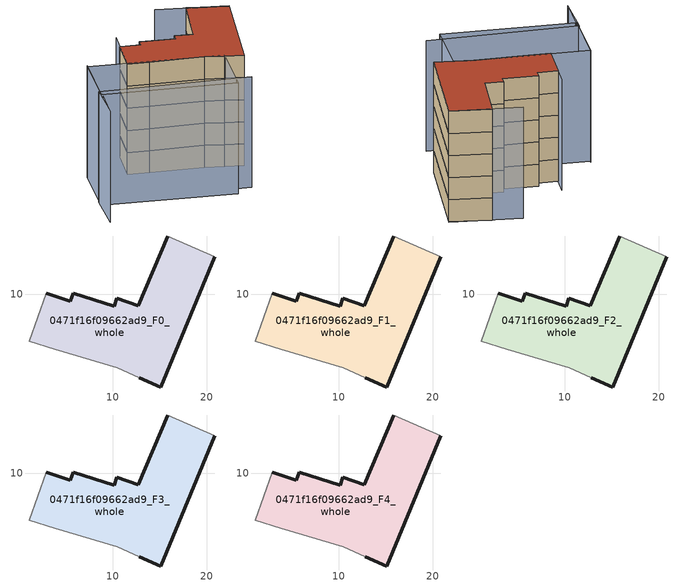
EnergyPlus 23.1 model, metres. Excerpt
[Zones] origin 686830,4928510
0471f16f09662ad9_F0_whole
 floor ground (EU_floor_Construction): 20.84,13.98 15.08,0.18 12.85,1.15 10.51,2.2 3.89,4.19 1.16,5.05 2.99,10.13 5.53,9.28 5.81,10.14 10.17,8.72 10.44,9.6 12.73,8.78 15.85,16.18 z0
 wall outside (EU_wall_Construction): 15.85,16.18 12.73,8.78 10.44,9.6 10.17,8.72 5.81,10.14 5.53,9.28 2.99,10.13 / 12.85,1.15 15.08,0.18 20.84,13.98 z0:3
 wall adiabatic (EU_wall_Construction): 20.84,13.98 15.85,16.18 / 2.99,10.13 1.16,5.05 3.89,4.19 10.51,2.2 12.85,1.15 z0:3
0471f16f09662ad9_F1_whole
 floor to 0471f16f09662ad9_F0_whole (EU_floor_Construction): 20.84,13.98 15.08,0.18 12.85,1.15 10.51,2.2 3.89,4.19 1.16,5.05 2.99,10.13 5.53,9.28 5.81,10.14 10.17,8.72 10.44,9.6 12.73,8.78 15.85,16.18 z3
 wall outside (EU_wall_Construction): 15.85,16.18 12.73,8.78 10.44,9.6 10.17,8.72 5.81,10.14 5.53,9.28 2.99,10.13 / 12.85,1.15 15.08,0.18 20.84,13.98 z3:6
 wall adiabatic (EU_wall_Construction): 20.84,13.98 15.85,16.18 / 2.99,10.13 1.16,5.05 3.89,4.19 10.51,2.2 12.85,1.15 z3:6
0471f16f09662ad9_F2_whole
 floor to 0471f16f09662ad9_F1_whole (EU_floor_Construction): 20.84,13.98 15.08,0.18 12.85,1.15 10.51,2.2 3.89,4.19 1.16,5.05 2.99,10.13 5.53,9.28 5.81,10.14 10.17,8.72 10.44,9.6 12.73,8.78 15.85,16.18 z6
 wall outside (EU_wall_Construction): 15.85,16.18 12.73,8.78 10.44,9.6 10.17,8.72 5.81,10.14 5.53,9.28 2.99,10.13 / 12.85,1.15 15.08,0.18 20.84,13.98 z6:9
 wall adiabatic (EU_wall_Construction): 20.84,13.98 15.85,16.18 / 2.99,10.13 1.16,5.05 3.89,4.19 10.51,2.2 12.85,1.15 z6:9
0471f16f09662ad9_F3_whole
 floor to 0471f16f09662ad9_F2_whole (EU_floor_Construction): 20.84,13.98 15.08,0.18 12.85,1.15 10.51,2.2 3.89,4.19 1.16,5.05 2.99,10.13 5.53,9.28 5.81,10.14 10.17,8.72 10.44,9.6 12.73,8.78 15.85,16.18 z9
 wall outside (EU_wall_Construction): 15.85,16.18 12.73,8.78 10.44,9.6 10.17,8.72 5.81,10.14 5.53,9.28 2.99,10.13 / 12.85,1.15 15.08,0.18 20.84,13.98 z9:12
 wall adiabatic (EU_wall_Construction): 20.84,13.98 15.85,16.18 / 2.99,10.13 1.16,5.05 3.89,4.19 10.51,2.2 12.85,1.15 z9:12
0471f16f09662ad9_F4_whole
 floor to 0471f16f09662ad9_F3_whole (EU_floor_Construction): 20.84,13.98 15.08,0.18 12.85,1.15 10.51,2.2 3.89,4.19 1.16,5.05 2.99,10.13 5.53,9.28 5.81,10.14 10.17,8.72 10.44,9.6 12.73,8.78 15.85,16.18 z12
 wall outside (EU_wall_Construction): 15.85,16.18 12.73,8.78 10.44,9.6 10.17,8.72 5.81,10.14 5.53,9.28 2.99,10.13 / 12.85,1.15 15.08,0.18 20.84,13.98 z12:15
 wall adiabatic (EU_wall_Construction): 20.84,13.98 15.85,16.18 / 2.99,10.13 1.16,5.05 3.89,4.19 10.51,2.2 12.85,1.15 z12:15
 roof outside (EU_roof_Construction): 15.08,0.18 20.84,13.98 15.85,16.18 12.73,8.78 10.44,9.6 10.17,8.72 5.81,10.14 5.53,9.28 2.99,10.13 1.16,5.05 3.89,4.19 10.51,2.2 12.85,1.15 z15
shading: -7.74,-6.23 -5.99,-0.36 / -5.99,-0.36 12.65,-5.92 / -6.02,-1.33 -7.67,-6 / -3.36,7.14 -6.19,-1.26 / 3.97,12.69 1.16,5.05 / 20.84,13.98 12.21,17.55 / -3.57,6.79 12.93,1.41 / 12.93,1.41 10.29,-6.69 / 10.29,-6.69 -6.21,-1.31 / -6.21,-1.31 -3.57,6.79 z0:15
[Building]
EU S2 Campaign: North Axis=0; Terrain=City; Solar Distribution=FullExterior
[Site:Location]
Bologna: Latitude=44.5; Longitude=11.25; Time Zone=1; Elevation=37
[SizingPeriod:WeatherFileDays]
AnnualSizingPeriod: Begin Month=1; Begin Day of Month=1; End Month=12; End Day of Month=31; Day of Week for Start Day=Monday; Use Weather File Daylight Saving Period=No; Use Weather File Rain and Snow Indicators=No
[MATERIAL]
EU_InternalMass_Material: Roughness=MediumRough; Thickness=0.1; Conductivity=1; Density=1800; Specific Heat=900; Thermal Absorptance=0.9; Solar Absorptance=0.7; Visible Absorptance=0.7
[MATERIAL:NOMASS] Roughness=MediumRough; Thermal Absorptance=0.9; Solar Absorptance=0.7; Visible Absorptance=0.7
Name | Thermal Resistance
EU_wall_NoMass | 0.905828
EU_roof_NoMass | 0.37593
EU_floor_NoMass | 0.67114
[CONSTRUCTION]
EU_wall_Construction: EU_wall_NoMass
EU_roof_Construction: EU_roof_NoMass
EU_floor_Construction: EU_floor_NoMass
EU_InternalMass_Construction: EU_InternalMass_Material
[ZONE] Type=1; Multiplier=1; Ceiling Height=autocalculate; Floor Area=autocalculate; Part of Total Floor Area=Yes
Name | Volume
0471f16f09662ad9_F0_whole | 420.378
0471f16f09662ad9_F1_whole; 0471f16f09662ad9_F2_whole; 0471f16f09662ad9_F3_whole; 0471f16f09662ad9_F4_whole | 420.379
[INTERNALMASS] Construction=EU_InternalMass_Construction; Surface Area=140.126
Name | Zone or ZoneList
0471f16f09662ad9_F0_whole_EU_InternalMass | 0471f16f09662ad9_F0_whole
0471f16f09662ad9_F1_whole_EU_InternalMass | 0471f16f09662ad9_F1_whole
0471f16f09662ad9_F2_whole_EU_InternalMass | 0471f16f09662ad9_F2_whole
0471f16f09662ad9_F3_whole_EU_InternalMass | 0471f16f09662ad9_F3_whole
0471f16f09662ad9_F4_whole_EU_InternalMass | 0471f16f09662ad9_F4_whole
[OTHEREQUIPMENT] Fuel Type=Electricity; Design Level Calculation Method=Watts/Area; Power per Zone Floor Area=1; Fraction Latent=0; Fraction Radiant=0; Fraction Lost=0; Carbon Dioxide Generation Rate=0; EndUse Subcategory=EU_Step8_InternalGains
Name | Zone or ZoneList or Space or SpaceList | Schedule
EU_Step8_InternalGain_0471f16f09662ad9_F0_whole_f000 | 0471f16f09662ad9_F0_whole | EU_Step8_GainSchedule_0471f16f09662ad9_F0_whole_f000
EU_Step8_InternalGain_0471f16f09662ad9_F1_whole_f000 | 0471f16f09662ad9_F1_whole | EU_Step8_GainSchedule_0471f16f09662ad9_F1_whole_f000
EU_Step8_InternalGain_0471f16f09662ad9_F2_whole_f000 | 0471f16f09662ad9_F2_whole | EU_Step8_GainSchedule_0471f16f09662ad9_F2_whole_f000
EU_Step8_InternalGain_0471f16f09662ad9_F3_whole_f000 | 0471f16f09662ad9_F3_whole | EU_Step8_GainSchedule_0471f16f09662ad9_F3_whole_f000
EU_Step8_InternalGain_0471f16f09662ad9_F4_whole_f000 | 0471f16f09662ad9_F4_whole | EU_Step8_GainSchedule_0471f16f09662ad9_F4_whole_f000
[ZONEVENTILATION:DESIGNFLOWRATE] Schedule=EU_AlwaysOn; Design Flow Rate Calculation Method=AirChanges/Hour; Air Changes per Hour=0.73129; Ventilation Type=Natural; Fan Pressure Rise=0; Fan Total Efficiency=1; Constant Term Coefficient=1; Temperature Term Coefficient=0; Velocity Term Coefficient=0; Velocity Squared Term Coefficient=0; Minimum Indoor Temperature=-100; Maximum Indoor Temperature=100; Delta Temperature=-100; Minimum Outdoor Temperature=-100; Maximum Outdoor Temperature=100; Maximum Wind Speed=40
Name | Zone or ZoneList or Space or SpaceList
EU_ConstantAir_0471f16f09662ad9_F0_whole | 0471f16f09662ad9_F0_whole
EU_ConstantAir_0471f16f09662ad9_F1_whole | 0471f16f09662ad9_F1_whole
EU_ConstantAir_0471f16f09662ad9_F2_whole | 0471f16f09662ad9_F2_whole
EU_ConstantAir_0471f16f09662ad9_F3_whole | 0471f16f09662ad9_F3_whole
EU_ConstantAir_0471f16f09662ad9_F4_whole | 0471f16f09662ad9_F4_whole
[HVACTEMPLATE:THERMOSTAT] Constant Heating Setpoint=20; Constant Cooling Setpoint=50
EU_HeatOnly_0471f16f09662ad9_F0_whole; EU_HeatOnly_0471f16f09662ad9_F1_whole; EU_HeatOnly_0471f16f09662ad9_F2_whole; EU_HeatOnly_0471f16f09662ad9_F3_whole; EU_HeatOnly_0471f16f09662ad9_F4_whole
[HVACTEMPLATE:ZONE:IDEALLOADSAIRSYSTEM] System Availability Schedule=EU_AlwaysOn; Maximum Heating Supply Air Temperature=50; Minimum Cooling Supply Air Temperature=13; Maximum Heating Supply Air Humidity Ratio=0.0156; Minimum Cooling Supply Air Humidity Ratio=0.0077; Heating Limit=NoLimit; Cooling Limit=NoLimit; Heating Availability Schedule=EU_AlwaysOn; Cooling Availability Schedule=EU_CoolingOff; Dehumidification Control Type=ConstantSensibleHeatRatio; Cooling Sensible Heat Ratio=0.7; Dehumidification Setpoint=60; Humidification Control Type=None; Humidification Setpoint=30; Outdoor Air Method=None; Outdoor Air Flow Rate per Person=0.00944; Outdoor Air Flow Rate per Zone Floor Area=0; Outdoor Air Flow Rate per Zone=0; Demand Controlled Ventilation Type=None; Outdoor Air Economizer Type=NoEconomizer; Heat Recovery Type=None; Sensible Heat Recovery Effectiveness=0.7; Latent Heat Recovery Effectiveness=0.65
Name | Template Thermostat
0471f16f09662ad9_F0_whole | EU_HeatOnly_0471f16f09662ad9_F0_whole
0471f16f09662ad9_F1_whole | EU_HeatOnly_0471f16f09662ad9_F1_whole
0471f16f09662ad9_F2_whole | EU_HeatOnly_0471f16f09662ad9_F2_whole
0471f16f09662ad9_F3_whole | EU_HeatOnly_0471f16f09662ad9_F3_whole
0471f16f09662ad9_F4_whole | EU_HeatOnly_0471f16f09662ad9_F4_whole
[SIZING:ZONE] Zone Cooling Design Supply Air Temperature Input Method=SupplyAirTemperature; Zone Cooling Design Supply Air Temperature=13; Zone Heating Design Supply Air Temperature Input Method=SupplyAirTemperature; Zone Heating Design Supply Air Temperature=50; Zone Cooling Design Supply Air Humidity Ratio=0.008; Zone Heating Design Supply Air Humidity Ratio=0.008; Cooling Design Air Flow Method=DesignDay; Cooling Design Air Flow Rate=0; Cooling Minimum Air Flow per Zone Floor Area=0.000762; Cooling Minimum Air Flow=0; Cooling Minimum Air Flow Fraction=0.2; Heating Design Air Flow Method=DesignDay; Heating Design Air Flow Rate=0; Heating Maximum Air Flow per Zone Floor Area=0.002032; Heating Maximum Air Flow=0.141576; Heating Maximum Air Flow Fraction=0.3; Account for Dedicated Outdoor Air System=No; Dedicated Outdoor Air System Control Strategy=NeutralSupplyAir; Dedicated Outdoor Air Low Setpoint Temperature for Design=autosize; Dedicated Outdoor Air High Setpoint Temperature for Design=autosize; Zone Load Sizing Method=Sensible Load Only No Latent Load; Zone Latent Cooling Design Supply Air Humidity Ratio Input Method=HumidityRatioDifference; Zone Cooling Design Supply Air Humidity Ratio Difference=0.005; Zone Latent Heating Design Supply Air Humidity Ratio Input Method=HumidityRatioDifference; Zone Humidification Design Supply Air Humidity Ratio Difference=0.005
0471f16f09662ad9_F0_whole; 0471f16f09662ad9_F1_whole; 0471f16f09662ad9_F2_whole; 0471f16f09662ad9_F3_whole; 0471f16f09662ad9_F4_whole
[SCHEDULE:CONSTANT]
Name | Hourly Value
EU_AlwaysOn | 1
EU_CoolingOff | 0
[SCHEDULE:FILE] Column Number=1; Rows to Skip at Top=0; Number of Hours of Data=8760; Column Separator=Comma; Interpolate to Timestep=No; Minutes per Item=60; Adjust Schedule for Daylight Savings=Yes
Name | File
EU_Step8_GainSchedule_0471f16f09662ad9_F0_whole_f000 | ../../schedules/0471f16f09662ad9/0471f16f09662ad9_F0_whole_f000_gain.csv
EU_Step8_GainSchedule_0471f16f09662ad9_F1_whole_f000 | ../../schedules/0471f16f09662ad9/0471f16f09662ad9_F1_whole_f000_gain.csv
EU_Step8_GainSchedule_0471f16f09662ad9_F2_whole_f000 | ../../schedules/0471f16f09662ad9/0471f16f09662ad9_F2_whole_f000_gain.csv
EU_Step8_GainSchedule_0471f16f09662ad9_F3_whole_f000 | ../../schedules/0471f16f09662ad9/0471f16f09662ad9_F3_whole_f000_gain.csv
EU_Step8_GainSchedule_0471f16f09662ad9_F4_whole_f000 | ../../schedules/0471f16f09662ad9/0471f16f09662ad9_F4_whole_f000_gain.csv
